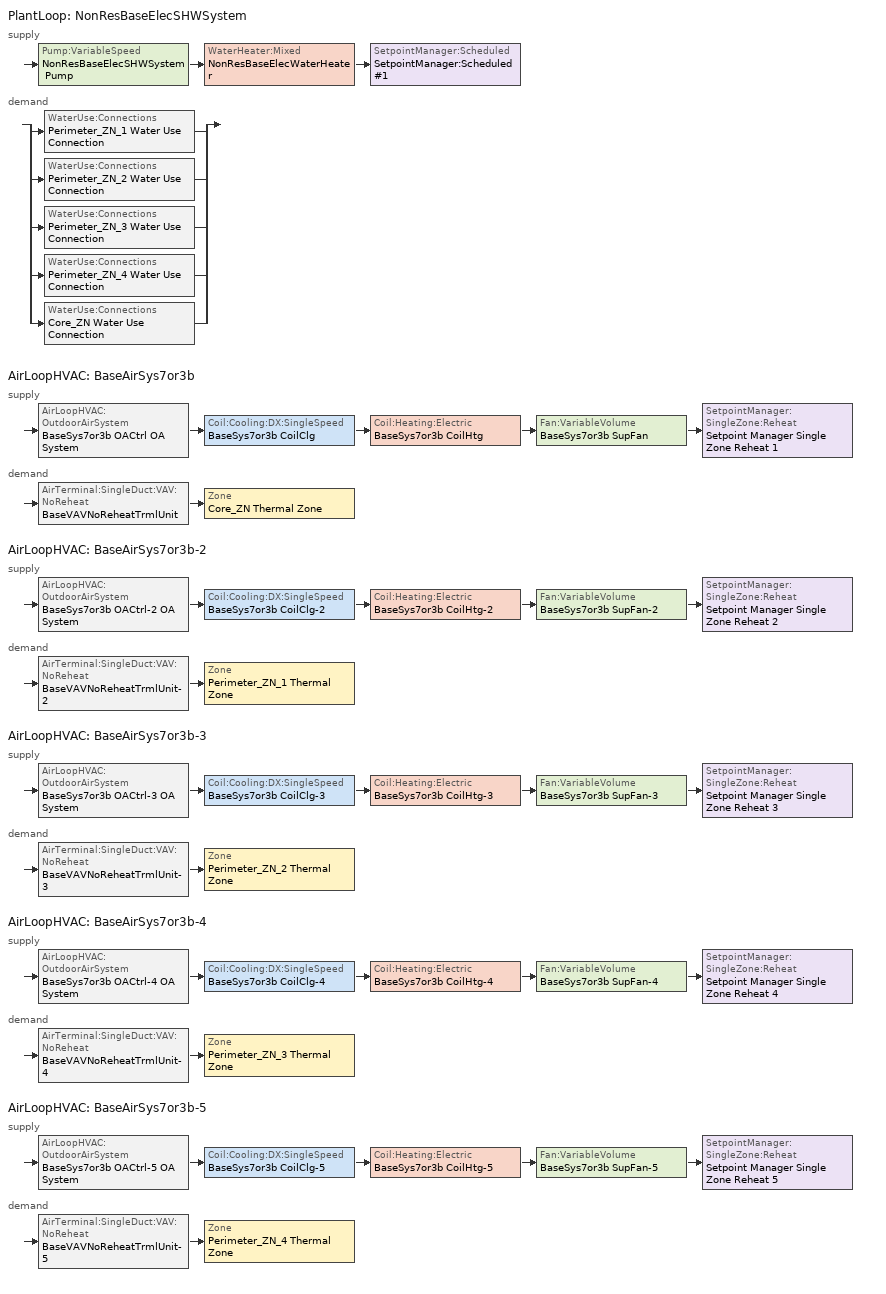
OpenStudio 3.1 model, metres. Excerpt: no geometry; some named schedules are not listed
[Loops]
PlantLoop 'NonResBaseElecSHWSystem'
 supply: Pump:VariableSpeed 'NonResBaseElecSHWSystem Pump' > WaterHeater:Mixed 'NonResBaseElecWaterHeater' > SetpointManager:Scheduled 'SetpointManager:Scheduled #1'
 demand: split
  | WaterUse:Connections 'Perimeter_ZN_1 Water Use Connection'
  | WaterUse:Connections 'Perimeter_ZN_2 Water Use Connection'
  | WaterUse:Connections 'Perimeter_ZN_3 Water Use Connection'
  | WaterUse:Connections 'Perimeter_ZN_4 Water Use Connection'
  | WaterUse:Connections 'Core_ZN Water Use Connection'
AirLoopHVAC 'BaseAirSys7or3b'
 supply: AirLoopHVAC:OutdoorAirSystem 'BaseSys7or3b OACtrl OA System' > Coil:Cooling:DX:SingleSpeed 'BaseSys7or3b CoilClg' > Coil:Heating:Electric 'BaseSys7or3b CoilHtg' > Fan:VariableVolume 'BaseSys7or3b SupFan' > SetpointManager:SingleZone:Reheat 'Setpoint Manager Single Zone Reheat 1'
 demand: AirTerminal:SingleDuct:VAV:NoReheat 'BaseVAVNoReheatTrmlUnit' > Zone 'Core_ZN Thermal Zone'
AirLoopHVAC 'BaseAirSys7or3b-2'
 supply: AirLoopHVAC:OutdoorAirSystem 'BaseSys7or3b OACtrl-2 OA System' > Coil:Cooling:DX:SingleSpeed 'BaseSys7or3b CoilClg-2' > Coil:Heating:Electric 'BaseSys7or3b CoilHtg-2' > Fan:VariableVolume 'BaseSys7or3b SupFan-2' > SetpointManager:SingleZone:Reheat 'Setpoint Manager Single Zone Reheat 2'
 demand: AirTerminal:SingleDuct:VAV:NoReheat 'BaseVAVNoReheatTrmlUnit-2' > Zone 'Perimeter_ZN_1 Thermal Zone'
AirLoopHVAC 'BaseAirSys7or3b-3'
 supply: AirLoopHVAC:OutdoorAirSystem 'BaseSys7or3b OACtrl-3 OA System' > Coil:Cooling:DX:SingleSpeed 'BaseSys7or3b CoilClg-3' > Coil:Heating:Electric 'BaseSys7or3b CoilHtg-3' > Fan:VariableVolume 'BaseSys7or3b SupFan-3' > SetpointManager:SingleZone:Reheat 'Setpoint Manager Single Zone Reheat 3'
 demand: AirTerminal:SingleDuct:VAV:NoReheat 'BaseVAVNoReheatTrmlUnit-3' > Zone 'Perimeter_ZN_2 Thermal Zone'
AirLoopHVAC 'BaseAirSys7or3b-4'
 supply: AirLoopHVAC:OutdoorAirSystem 'BaseSys7or3b OACtrl-4 OA System' > Coil:Cooling:DX:SingleSpeed 'BaseSys7or3b CoilClg-4' > Coil:Heating:Electric 'BaseSys7or3b CoilHtg-4' > Fan:VariableVolume 'BaseSys7or3b SupFan-4' > SetpointManager:SingleZone:Reheat 'Setpoint Manager Single Zone Reheat 4'
 demand: AirTerminal:SingleDuct:VAV:NoReheat 'BaseVAVNoReheatTrmlUnit-4' > Zone 'Perimeter_ZN_3 Thermal Zone'
AirLoopHVAC 'BaseAirSys7or3b-5'
 supply: AirLoopHVAC:OutdoorAirSystem 'BaseSys7or3b OACtrl-5 OA System' > Coil:Cooling:DX:SingleSpeed 'BaseSys7or3b CoilClg-5' > Coil:Heating:Electric 'BaseSys7or3b CoilHtg-5' > Fan:VariableVolume 'BaseSys7or3b SupFan-5' > SetpointManager:SingleZone:Reheat 'Setpoint Manager Single Zone Reheat 5'
 demand: AirTerminal:SingleDuct:VAV:NoReheat 'BaseVAVNoReheatTrmlUnit-5' > Zone 'Perimeter_ZN_4 Thermal Zone'
[Sizing:Zone] Zone Cooling Design Supply Air Temperature Input Method=TemperatureDifference; Zone Cooling Design Supply Air Temperature {C}=14; Zone Cooling Design Supply Air Temperature Difference {deltaC}=11.1111; Zone Heating Design Supply Air Temperature Input Method=TemperatureDifference; Zone Heating Design Supply Air Temperature {C}=40; Zone Heating Design Supply Air Temperature Difference {deltaC}=13.8889; Zone Cooling Design Supply Air Humidity Ratio {kg-H2O/kg-air}=0.0085; Zone Heating Design Supply Air Humidity Ratio {kg-H2O/kg-air}=0.008; Zone Heating Sizing Factor=1; Zone Cooling Sizing Factor=1; Cooling Design Air Flow Method=DesignDay; Cooling Minimum Air Flow per Zone Floor Area {m3/s-m2}=0; Cooling Minimum Air Flow {m3/s}=0; Cooling Minimum Air Flow Fraction=0; Heating Design Air Flow Method=DesignDayWithLimit; Heating Maximum Air Flow per Zone Floor Area {m3/s-m2}=0; Heating Maximum Air Flow {m3/s}=0; Heating Maximum Air Flow Fraction=0.5; Account for Dedicated Outdoor Air System=No; Dedicated Outdoor Air System Control Strategy=NeutralSupplyAir; Dedicated Outdoor Air Low Setpoint Temperature for Design {C}=autosize; Dedicated Outdoor Air High Setpoint Temperature for Design {C}=autosize
Core_ZN Thermal Zone; Perimeter_ZN_1 Thermal Zone; Perimeter_ZN_2 Thermal Zone; Perimeter_ZN_3 Thermal Zone; Perimeter_ZN_4 Thermal Zone
[Zone equipment]
Core_ZN Thermal Zone: BaseVAVNoReheatTrmlUnit
Perimeter_ZN_1 Thermal Zone: BaseVAVNoReheatTrmlUnit-2
Perimeter_ZN_2 Thermal Zone: BaseVAVNoReheatTrmlUnit-3
Perimeter_ZN_3 Thermal Zone: BaseVAVNoReheatTrmlUnit-4
Perimeter_ZN_4 Thermal Zone: BaseVAVNoReheatTrmlUnit-5
[PlantLoop]
NonResBaseElecSHWSystem: Glycol Concentration=0; Plant Loop Volume {m3}=Autocalculate; Load Distribution Scheme=Optimal
[Sizing:Plant]
NonResBaseElecSHWSystem: Loop Type=Heating; Design Loop Exit Temperature {C}=57.2222; Loop Design Temperature Difference {deltaC}=44.4444; Sizing Option=NonCoincident; Zone Timesteps in Averaging Window=1; Coincident Sizing Factor Mode=None
[WaterHeater:Mixed]
NonResBaseElecWaterHeater: Tank Volume {m3}=0.113542; Setpoint Temperature Schedule=NonResBaseElecWaterHeater Setpoint Temp; Deadband Temperature Difference {deltaC}=2; Maximum Temperature Limit {C}=82.22; Heater Control Type=Cycle; Heater Maximum Capacity {W}=8742.43; Heater Fuel Type=Electricity; Heater Thermal Efficiency=1; Off Cycle Parasitic Fuel Consumption Rate {W}=0; Off Cycle Parasitic Heat Fraction to Tank=0.8; On Cycle Parasitic Fuel Consumption Rate {W}=0; Ambient Temperature Indicator=Schedule; Ambient Temperature Schedule=NonResBaseElecWaterHeater Ambient Temperature; Off Cycle Loss Coefficient to Ambient Temperature {W/K}=0.731405; On Cycle Loss Coefficient to Ambient Temperature {W/K}=6; Use Side Effectiveness=1; Source Side Effectiveness=1; Use Side Design Flow Rate {m3/s}=autosize; Source Side Design Flow Rate {m3/s}=autosize; Indirect Water Heating Recovery Time {hr}=1.5; Source Side Flow Control Mode=IndirectHeatPrimarySetpoint
[Pump:VariableSpeed]
NonResBaseElecSHWSystem Pump: Rated Pump Head {Pa}=0; Pump Control Type=Intermittent; Skin Loss Radiative Fraction=0.5; Design Power Sizing Method=PowerPerFlowPerPressure; Design Electric Power per Unit Flow Rate {W/(m3/s)}=348701.1; Design Shaft Power per Unit Flow Rate per Unit Head {W-s/m3-Pa}=1.28205; Design Minimum Flow Rate Fraction=0
[SetpointManager:Scheduled]
SetpointManager:Scheduled #1: Control Variable=Temperature; Schedule=NonResBaseElecSHWSystem Supply Temp Schedule; Setpoint Node or NodeList=NonResBaseElecSHWSystem Supply Mixer Outlet Node
[WaterUse:Connections] Drain Water Heat Exchanger Type=None; Drain Water Heat Exchanger Destination=Plant
Name | Water Use Equipment Name 1
Perimeter_ZN_1 Water Use Connection | Perimeter_ZN_1 Water Use Equipment
Perimeter_ZN_2 Water Use Connection | Perimeter_ZN_2 Water Use Equipment
Perimeter_ZN_3 Water Use Connection | Perimeter_ZN_3 Water Use Equipment
Perimeter_ZN_4 Water Use Connection | Perimeter_ZN_4 Water Use Equipment
Core_ZN Water Use Connection | Core_ZN Water Use Equipment
[WaterUse:Equipment:Definition]
Name | Peak Flow Rate {m3/s} | Target Temperature Schedule
Perimeter_ZN_1 Water Use Definition | 1.15565e-06 | Perimeter_ZN_1 Target SHW Temp
Perimeter_ZN_2 Water Use Definition | 6.85549e-07 | Perimeter_ZN_2 Target SHW Temp
Perimeter_ZN_3 Water Use Definition | 1.15565e-06 | Perimeter_ZN_3 Target SHW Temp
Perimeter_ZN_4 Water Use Definition | 6.85549e-07 | Perimeter_ZN_4 Target SHW Temp
Core_ZN Water Use Definition | 1.52448e-06 | Core_ZN Target SHW Temp
[WaterUse:Equipment] Flow Rate Fraction Schedule=OfficeServiceHotWater
Name | Water Use Equipment Definition
Perimeter_ZN_1 Water Use Equipment | Perimeter_ZN_1 Water Use Definition
Perimeter_ZN_2 Water Use Equipment | Perimeter_ZN_2 Water Use Definition
Perimeter_ZN_3 Water Use Equipment | Perimeter_ZN_3 Water Use Definition
Perimeter_ZN_4 Water Use Equipment | Perimeter_ZN_4 Water Use Definition
Core_ZN Water Use Equipment | Core_ZN Water Use Definition
[AirLoopHVAC] Availability Schedule=OfficeHVACAvail; Design Supply Air Flow Rate {m3/s}=autosize; Design Return Air Flow Fraction of Supply Air Flow=1
BaseAirSys7or3b; BaseAirSys7or3b-2; BaseAirSys7or3b-3; BaseAirSys7or3b-4; BaseAirSys7or3b-5
[Sizing:System] Type of Load to Size On=Sensible; Design Outdoor Air Flow Rate {m3/s}=Autosize; Central Heating Maximum System Air Flow Ratio=0.5; Preheat Design Temperature {C}=5.68434e-14; Preheat Design Humidity Ratio {kg-H2O/kg-Air}=0; Precool Design Temperature {C}=5.68434e-14; Precool Design Humidity Ratio {kg-H2O/kg-Air}=0; Central Cooling Design Supply Air Temperature {C}=12.7778; Central Heating Design Supply Air Temperature {C}=35; Sizing Option=NonCoincident; 100% Outdoor Air in Cooling=No; 100% Outdoor Air in Heating=No; Central Cooling Design Supply Air Humidity Ratio {kg-H2O/kg-Air}=0.0085; Central Heating Design Supply Air Humidity Ratio {kg-H2O/kg-Air}=0.008; Cooling Design Air Flow Method=DesignDay; Cooling Design Air Flow Rate {m3/s}=0; Heating Design Air Flow Method=DesignDay; Heating Design Air Flow Rate {m3/s}=0; System Outdoor Air Method=ZoneSum; Zone Maximum Outdoor Air Fraction=1; Cooling Supply Air Flow Rate Per Floor Area {m3/s-m2}=0.00996765; Cooling Fraction of Autosized Cooling Supply Air Flow Rate=1; Cooling Supply Air Flow Rate Per Unit Cooling Capacity {m3/s-W}=3.94755e-05; Heating Supply Air Flow Rate Per Floor Area {m3/s-m2}=0.00996765; Heating Fraction of Autosized Heating Supply Air Flow Rate=1; Heating Fraction of Autosized Cooling Supply Air Flow Rate=1; Heating Supply Air Flow Rate Per Unit Heating Capacity {m3/s-W}=3.15882e-05; Cooling Design Capacity Method=CoolingDesignCapacity; Cooling Design Capacity {W}=autosize; Cooling Design Capacity Per Floor Area {W/m2}=234.7; Fraction of Autosized Cooling Design Capacity=1; Heating Design Capacity Method=HeatingDesignCapacity; Heating Design Capacity {W}=autosize; Heating Design Capacity Per Floor Area {W/m2}=157; Fraction of Autosized Heating Design Capacity=1; Central Cooling Capacity Control Method=OnOff
BaseAirSys7or3b; BaseAirSys7or3b-2; BaseAirSys7or3b-3; BaseAirSys7or3b-4; BaseAirSys7or3b-5
[Fan:VariableVolume] Availability Schedule=Always On Discrete; Fan Total Efficiency=1; Pressure Rise {Pa}=0; Maximum Flow Rate {m3/s}=Autosize; Fan Power Minimum Flow Rate Input Method=FixedFlowRate; Fan Power Minimum Flow Fraction=0; Fan Power Minimum Air Flow Rate {m3/s}=0; Motor Efficiency=1; Motor In Airstream Fraction=1; Fan Power Coefficient 1=0.027828; Fan Power Coefficient 2=0.026583; Fan Power Coefficient 3=-0.087069; Fan Power Coefficient 4=1.03092; Fan Power Coefficient 5=0
BaseSys7or3b SupFan; BaseSys7or3b SupFan-2; BaseSys7or3b SupFan-3; BaseSys7or3b SupFan-4; BaseSys7or3b SupFan-5
[Coil:Heating:Electric] Availability Schedule=Always On Discrete
BaseSys7or3b CoilHtg; BaseSys7or3b CoilHtg-2; BaseSys7or3b CoilHtg-3; BaseSys7or3b CoilHtg-4; BaseSys7or3b CoilHtg-5
[Coil:Cooling:DX:SingleSpeed] Availability Schedule=Always On Discrete; Rated Total Cooling Capacity {W}=autosize; Rated Sensible Heat Ratio=autosize; Rated COP {W/W}=3; Rated Air Flow Rate {m3/s}=autosize; Rated Evaporator Fan Power Per Volume Flow Rate {W/(m3/s)}=773.3; Total Cooling Capacity Function of Temperature Curve=CoilClgDXQRatio_fTwbToadbSI; Total Cooling Capacity Function of Flow Fraction Curve=CoilClgDXSnglQRatio_fCFMRatio; Energy Input Ratio Function of Temperature Curve=CoilClgDXEIRRatio_fTwbToadbSI; Energy Input Ratio Function of Flow Fraction Curve=CoilClgDXSnglEIRRatio_fCFMRatio; Part Load Fraction Correlation Curve=CoilClgDXEIRRatio_fQFrac; Minimum Outdoor Dry-Bulb Temperature for Compressor Operation {C}=-25; Condenser Type=AirCooled; Evaporative Condenser Effectiveness=0; Evaporative Condenser Air Flow Rate {m3/s}=Autosize; Evaporative Condenser Pump Rated Power Consumption {W}=Autosize; Crankcase Heater Capacity {W}=0; Maximum Outdoor Dry-Bulb Temperature for Crankcase Heater Operation {C}=0; Basin Heater Capacity {W/K}=0; Basin Heater Setpoint Temperature {C}=10
BaseSys7or3b CoilClg; BaseSys7or3b CoilClg-2; BaseSys7or3b CoilClg-3; BaseSys7or3b CoilClg-4; BaseSys7or3b CoilClg-5
[Controller:OutdoorAir] Minimum Outdoor Air Flow Rate {m3/s}=0; Maximum Outdoor Air Flow Rate {m3/s}=Autosize; Economizer Control Type=NoEconomizer; Economizer Control Action Type=ModulateFlow; Economizer Maximum Limit Enthalpy {J/kg}=64000; Lockout Type=NoLockout; Minimum Limit Type=FixedMinimum; High Humidity Control=No; Heat Recovery Bypass Control Type=BypassWhenOAFlowGreaterThanMinimum
Name | Minimum Outdoor Air Schedule | Controller Mechanical Ventilation
BaseSys7or3b OACtrl | BaseSys7or3b OACtrl Schedule | BaseSys7or3b OACtrl Mech Vent Controller
BaseSys7or3b OACtrl-2 | BaseSys7or3b OACtrl-2 Schedule | BaseSys7or3b OACtrl-2 Mech Vent Controller
BaseSys7or3b OACtrl-3 | BaseSys7or3b OACtrl-3 Schedule | BaseSys7or3b OACtrl-3 Mech Vent Controller
BaseSys7or3b OACtrl-4 | BaseSys7or3b OACtrl-4 Schedule | BaseSys7or3b OACtrl-4 Mech Vent Controller
BaseSys7or3b OACtrl-5 | BaseSys7or3b OACtrl-5 Schedule | BaseSys7or3b OACtrl-5 Mech Vent Controller
[Controller:MechanicalVentilation] Availability Schedule=Always On Discrete; System Outdoor Air Method=ZoneSum
BaseSys7or3b OACtrl Mech Vent Controller; BaseSys7or3b OACtrl-2 Mech Vent Controller; BaseSys7or3b OACtrl-3 Mech Vent Controller; BaseSys7or3b OACtrl-4 Mech Vent Controller; BaseSys7or3b OACtrl-5 Mech Vent Controller
[AirLoopHVAC:OutdoorAirSystem]
Name | Controller
BaseSys7or3b OACtrl OA System | BaseSys7or3b OACtrl
BaseSys7or3b OACtrl-2 OA System | BaseSys7or3b OACtrl-2
BaseSys7or3b OACtrl-3 OA System | BaseSys7or3b OACtrl-3
BaseSys7or3b OACtrl-4 OA System | BaseSys7or3b OACtrl-4
BaseSys7or3b OACtrl-5 OA System | BaseSys7or3b OACtrl-5
[SetpointManager:SingleZone:Reheat] Minimum Supply Air Temperature {C}=12.7778; Maximum Supply Air Temperature {C}=35
Name | Control Zone | Setpoint Node or NodeList
Setpoint Manager Single Zone Reheat 1 | Core_ZN Thermal Zone | BaseSys7or3b SupFan Outlet Node
Setpoint Manager Single Zone Reheat 2 | Perimeter_ZN_1 Thermal Zone | BaseSys7or3b SupFan-2 Outlet Node
Setpoint Manager Single Zone Reheat 3 | Perimeter_ZN_2 Thermal Zone | BaseSys7or3b SupFan-3 Outlet Node
Setpoint Manager Single Zone Reheat 4 | Perimeter_ZN_3 Thermal Zone | BaseSys7or3b SupFan-4 Outlet Node
Setpoint Manager Single Zone Reheat 5 | Perimeter_ZN_4 Thermal Zone | BaseSys7or3b SupFan-5 Outlet Node
[AirTerminal:SingleDuct:VAV:NoReheat] Availability Schedule=Always On Discrete; Maximum Air Flow Rate {m3/s}=autosize; Zone Minimum Air Flow Input Method=FixedFlowRate; Constant Minimum Air Flow Fraction=0.3; Control For Outdoor Air=No
Name | Fixed Minimum Air Flow Rate {m3/s}
BaseVAVNoReheatTrmlUnit | 0.114039
BaseVAVNoReheatTrmlUnit-2; BaseVAVNoReheatTrmlUnit-4 | 0.086449
BaseVAVNoReheatTrmlUnit-3; BaseVAVNoReheatTrmlUnit-5 | 0.0512828
[Curve:Biquadratic] Minimum Value of x=13.89; Maximum Value of x=25; Minimum Value of y=23.89; Maximum Value of y=46.11; Minimum Curve Output=0.77
Name | Coefficient1 Constant | Coefficient2 x | Coefficient3 x**2 | Coefficient4 y | Coefficient5 y**2 | Coefficient6 x*y | Maximum Curve Output
CoilClgDXQRatio_fTwbToadbSI | 0.86779 | 0.014245 | 0.000554 | -0.007569 | 3.2e-05 | -0.000191 | 1.29
CoilClgDXEIRRatio_fTwbToadbSI | 0.116709 | 0.028458 | -0.000411 | 0.021422 | 0.000162 | -0.00068 | 1.33
[Curve:Cubic]
CoilClgDXEIRRatio_fQFrac: Coefficient1 Constant=0; Coefficient2 x=5.1091; Coefficient3 x**2=-8.5515; Coefficient4 x**3=4.4744; Minimum Value of x=0.7; Maximum Value of x=1; Minimum Curve Output=0.92; Maximum Curve Output=1
[Curve:Quadratic] Minimum Value of x=0; Maximum Value of x=100
Name | Coefficient1 Constant | Coefficient2 x | Coefficient3 x**2 | Minimum Curve Output
CoilClgDXSnglQRatio_fCFMRatio | 0.8 | 0.2 | 0 | 0.8
CoilClgDXSnglEIRRatio_fCFMRatio | 1.156 | -0.1816 | 0.0256
[Schedule:Day]
OnDay: 1, 0, 1, 2, 0, 1, 3, 0, 1, 4, 0, 1, 5, 0, 1, 6, 0, 1, 7, 0, 1, 8, 0, 1, 9, 0, 1, 10, 0, 1, 11, 0, 1, 12, 0, 1, 13, 0, 1, 14, 0, 1, 15, 0, 1, 16, 0, 1, 17, 0, 1, 18, 0, 1, 19, 0, 1, 20, 0, 1, 21, 0, 1, 22, 0, 1, 23, 0, 1, 24, 0, 1
OfficeServiceHotWaterSun: 1, 0, 0.04, 2, 0, 0.04, 3, 0, 0.04, 4, 0, 0.04, 5, 0, 0.04, 6, 0, 0.07, 7, 0, 0.04, 8, 0, 0.04, 9, 0, 0.04, 10, 0, 0.04, 11, 0, 0.04, 12, 0, 0.06, 13, 0, 0.06, 14, 0, 0.09, 15, 0, 0.06, 16, 0, 0.04, 17, 0, 0.04, 18, 0, 0.04, 19, 0, 0.04, 20, 0, 0.04, 21, 0, 0.04, 22, 0, 0.07, 23, 0, 0.04, 24, 0, 0.04
OfficeServiceHotWaterWD: 1, 0, 0.05, 2, 0, 0.05, 3, 0, 0.05, 4, 0, 0.05, 5, 0, 0.05, 6, 0, 0.08, 7, 0, 0.07, 8, 0, 0.19, 9, 0, 0.35, 10, 0, 0.38, 11, 0, 0.39, 12, 0, 0.47, 13, 0, 0.57, 14, 0, 0.54, 15, 0, 0.34, 16, 0, 0.33, 17, 0, 0.44, 18, 0, 0.26, 19, 0, 0.21, 20, 0, 0.15, 21, 0, 0.17, 22, 0, 0.08, 23, 0, 0.05, 24, 0, 0.05
OfficeServiceHotWaterSat: 1, 0, 0.05, 2, 0, 0.05, 3, 0, 0.05, 4, 0, 0.05, 5, 0, 0.05, 6, 0, 0.08, 7, 0, 0.07, 8, 0, 0.11, 9, 0, 0.15, 10, 0, 0.21, 11, 0, 0.19, 12, 0, 0.23, 13, 0, 0.2, 14, 0, 0.19, 15, 0, 0.15, 16, 0, 0.12, 17, 0, 0.14, 18, 0, 0.07, 19, 0, 0.07, 20, 0, 0.07, 21, 0, 0.07, 22, 0, 0.09, 23, 0, 0.05, 24, 0, 0.05
Schedule:Day #2: 24, 0, 20
Schedule:Day #5; Schedule:Day #6; Schedule:Day #7: 24, 0, 57.2222
[Schedule:Week]
OfficeServiceHotWaterWk: OfficeServiceHotWaterSun, OfficeServiceHotWaterWD, OfficeServiceHotWaterWD, OfficeServiceHotWaterWD, OfficeServiceHotWaterWD, OfficeServiceHotWaterWD, OfficeServiceHotWaterSat, OfficeServiceHotWaterSun, OnDay, OffDay, OfficeServiceHotWaterSun, OfficeServiceHotWaterSun
OfficeHVACAvailWk: OfficeHVACAvailSun, OfficeHVACAvailWD, OfficeHVACAvailWD, OfficeHVACAvailWD, OfficeHVACAvailWD, OfficeHVACAvailWD, OfficeHVACAvailSat, OfficeHVACAvailSun, AllOnHVACAvailDay, AllOnHVACAvailDay, OfficeHVACAvailSun, OfficeHVACAvailSun
BaseSys7or3b OACtrl Schedule Week 1: BaseSys7or3b OACtrl Schedule Week 1 Sunday, BaseSys7or3b OACtrl Schedule Week 1 Monday, BaseSys7or3b OACtrl Schedule Week 1 Tuesday, BaseSys7or3b OACtrl Schedule Week 1 Wednesday, BaseSys7or3b OACtrl Schedule Week 1 Thursday, BaseSys7or3b OACtrl Schedule Week 1 Friday, BaseSys7or3b OACtrl Schedule Week 1 Saturday, BaseSys7or3b OACtrl Schedule Week 1 Holiday, BaseSys7or3b OACtrl Schedule Week 1 Summer, BaseSys7or3b OACtrl Schedule Week 1 Winter, BaseSys7or3b OACtrl Schedule Week 1 Custom 1, BaseSys7or3b OACtrl Schedule Week 1 Custom 2
BaseSys7or3b OACtrl-2 Schedule Week 1: BaseSys7or3b OACtrl-2 Schedule Week 1 Sunday, BaseSys7or3b OACtrl-2 Schedule Week 1 Monday, BaseSys7or3b OACtrl-2 Schedule Week 1 Tuesday, BaseSys7or3b OACtrl-2 Schedule Week 1 Wednesday, BaseSys7or3b OACtrl-2 Schedule Week 1 Thursday, BaseSys7or3b OACtrl-2 Schedule Week 1 Friday, BaseSys7or3b OACtrl-2 Schedule Week 1 Saturday, BaseSys7or3b OACtrl-2 Schedule Week 1 Holiday, BaseSys7or3b OACtrl-2 Schedule Week 1 Summer, BaseSys7or3b OACtrl-2 Schedule Week 1 Winter, BaseSys7or3b OACtrl-2 Schedule Week 1 Custom 1, BaseSys7or3b OACtrl-2 Schedule Week 1 Custom 2
BaseSys7or3b OACtrl-3 Schedule Week 1: BaseSys7or3b OACtrl-3 Schedule Week 1 Sunday, BaseSys7or3b OACtrl-3 Schedule Week 1 Monday, BaseSys7or3b OACtrl-3 Schedule Week 1 Tuesday, BaseSys7or3b OACtrl-3 Schedule Week 1 Wednesday, BaseSys7or3b OACtrl-3 Schedule Week 1 Thursday, BaseSys7or3b OACtrl-3 Schedule Week 1 Friday, BaseSys7or3b OACtrl-3 Schedule Week 1 Saturday, BaseSys7or3b OACtrl-3 Schedule Week 1 Holiday, BaseSys7or3b OACtrl-3 Schedule Week 1 Summer, BaseSys7or3b OACtrl-3 Schedule Week 1 Winter, BaseSys7or3b OACtrl-3 Schedule Week 1 Custom 1, BaseSys7or3b OACtrl-3 Schedule Week 1 Custom 2
BaseSys7or3b OACtrl-4 Schedule Week 1: BaseSys7or3b OACtrl-4 Schedule Week 1 Sunday, BaseSys7or3b OACtrl-4 Schedule Week 1 Monday, BaseSys7or3b OACtrl-4 Schedule Week 1 Tuesday, BaseSys7or3b OACtrl-4 Schedule Week 1 Wednesday, BaseSys7or3b OACtrl-4 Schedule Week 1 Thursday, BaseSys7or3b OACtrl-4 Schedule Week 1 Friday, BaseSys7or3b OACtrl-4 Schedule Week 1 Saturday, BaseSys7or3b OACtrl-4 Schedule Week 1 Holiday, BaseSys7or3b OACtrl-4 Schedule Week 1 Summer, BaseSys7or3b OACtrl-4 Schedule Week 1 Winter, BaseSys7or3b OACtrl-4 Schedule Week 1 Custom 1, BaseSys7or3b OACtrl-4 Schedule Week 1 Custom 2
BaseSys7or3b OACtrl-5 Schedule Week 1: BaseSys7or3b OACtrl-5 Schedule Week 1 Sunday, BaseSys7or3b OACtrl-5 Schedule Week 1 Monday, BaseSys7or3b OACtrl-5 Schedule Week 1 Tuesday, BaseSys7or3b OACtrl-5 Schedule Week 1 Wednesday, BaseSys7or3b OACtrl-5 Schedule Week 1 Thursday, BaseSys7or3b OACtrl-5 Schedule Week 1 Friday, BaseSys7or3b OACtrl-5 Schedule Week 1 Saturday, BaseSys7or3b OACtrl-5 Schedule Week 1 Holiday, BaseSys7or3b OACtrl-5 Schedule Week 1 Summer, BaseSys7or3b OACtrl-5 Schedule Week 1 Winter, BaseSys7or3b OACtrl-5 Schedule Week 1 Custom 1, BaseSys7or3b OACtrl-5 Schedule Week 1 Custom 2
[Schedule:Year]
OfficeServiceHotWater: 12, 31, OfficeServiceHotWaterWk
OfficeHVACAvail: 12, 31, OfficeHVACAvailWk
BaseSys7or3b OACtrl Schedule: 12, 31, BaseSys7or3b OACtrl Schedule Week 1
BaseSys7or3b OACtrl-2 Schedule: 12, 31, BaseSys7or3b OACtrl-2 Schedule Week 1
BaseSys7or3b OACtrl-3 Schedule: 12, 31, BaseSys7or3b OACtrl-3 Schedule Week 1
BaseSys7or3b OACtrl-4 Schedule: 12, 31, BaseSys7or3b OACtrl-4 Schedule Week 1
BaseSys7or3b OACtrl-5 Schedule: 12, 31, BaseSys7or3b OACtrl-5 Schedule Week 1
[Schedule:Ruleset]
Name | Default Day Schedule
NonResBaseElecWaterHeater Ambient Temperature | Schedule:Day #2
NonResBaseElecWaterHeater Setpoint Temp | Schedule:Day #5
NonResBaseElecSHWSystem Supply Temp Schedule | Schedule:Day #6
Perimeter_ZN_1 Target SHW Temp | Schedule:Day #7
Perimeter_ZN_2 Target SHW Temp | Schedule:Day #9
Perimeter_ZN_3 Target SHW Temp | Schedule:Day #11
Perimeter_ZN_4 Target SHW Temp | Schedule:Day #13
Core_ZN Target SHW Temp | Schedule:Day #15
[Schedule:Constant]
Always On Discrete: Value=1
